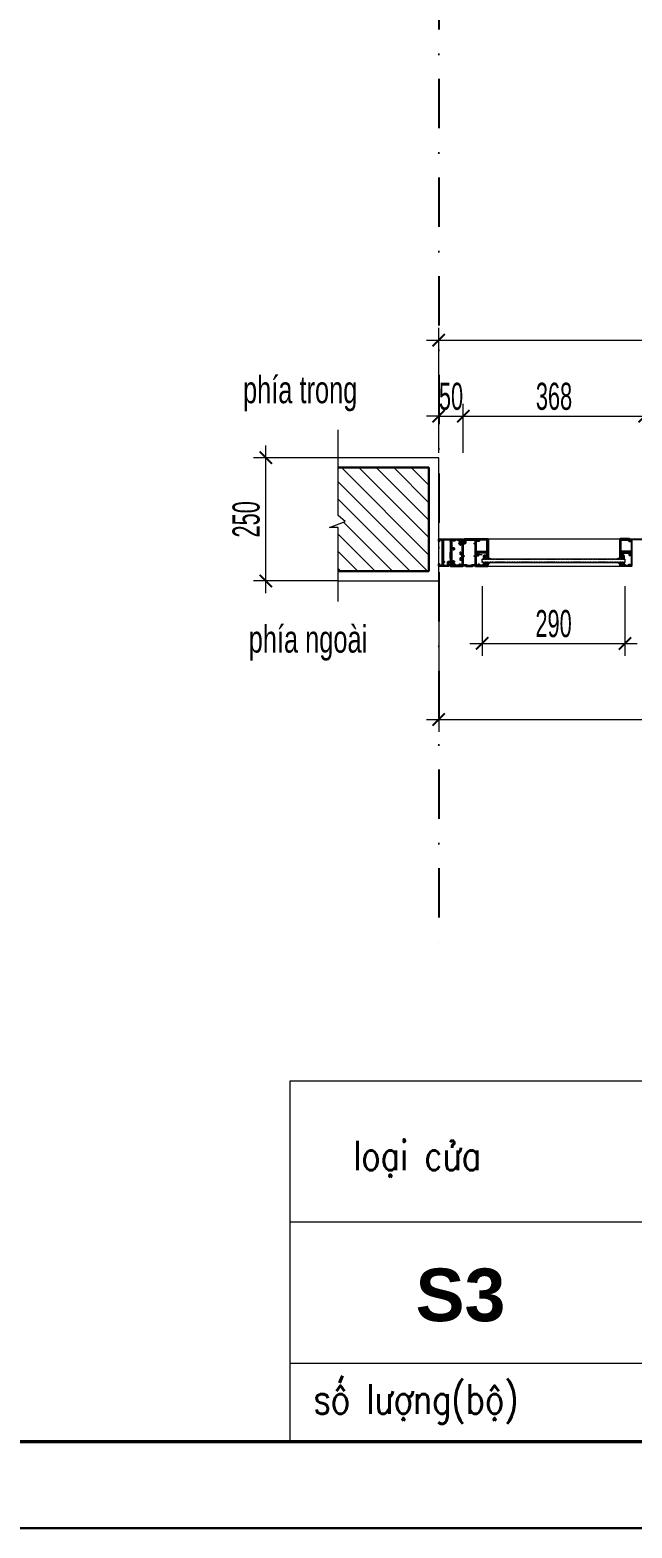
# Model space of a CAD drawing. Header units: millimetres. Extents: x 1336014 to 2939047, y -333549 to -60566.
# Drawn here: x 1461215 to 1462436, y -219540 to -216502 of the extents above; entities that cross this region are included whole.
import ezdxf

# ---------------------------------------------------------------- set-up
doc = ezdxf.new("R2010")
doc.units = ezdxf.units.MM
doc.header["$MEASUREMENT"] = 0
doc.linetypes.add('DASHDOT', pattern=[1, 0.5, -0.25, 0, -0.25])
doc.linetypes.add('HIDDEN', pattern=[0.375, 0.25, -0.125])
for name, color, linetype, lineweight in [('01.Cut', 255, 'Continuous', 35), ('05.Text', 253, 'Continuous', 18), ('08.Dim', 156, 'Continuous', 15), ('09.Hatch', 250, 'Continuous', 5), ('11.Khung bo', 32, 'Continuous', 50), ('12.Khung', 36, 'Continuous', 25), ('KT KHUNG BAO', 96, 'Continuous', 9), ('kính', 54, 'Continuous', 9), ('nep', 9, 'Continuous', 15), ('Ron', 15, 'Continuous', 9), ('silicon', 211, 'Continuous', 9), ('Thay', 253, 'Continuous', 9), ('wall', 4, 'Continuous', 9), ('Đường gióng', 251, 'Continuous', 9)]:
    doc.layers.add(name, color=color, linetype=linetype, lineweight=lineweight)
for name, color, linetype in [('1', 4, 'Continuous'), ('KT', 1, 'Continuous'), ('TRUC', 250, 'DASHDOT'), ('VNCC-Ar-Text', 6, 'Continuous')]:
    doc.layers.add(name, color=color, linetype=linetype)
doc.layers.add('Tpl_Bound', color=1, linetype='Continuous', plot=False)
doc.styles.add('Noidung', font='', dxfattribs={"height": 500})
doc.styles.add('TT5_Text Dim', font='hoatbif.shx', dxfattribs={"width": 0.6})
doc.styles.add('VNSIMLI', font='VNSIMLI.shx', dxfattribs={"width": 0.6})
doc.styles.get('Noidung').set_extended_font_data('.VnHelvetInsH', bold=True)
doc.dimstyles.new('TT5_Dim 1-25', dxfattribs={"dimscale": 25, "dimtxt": 2.2, "dimasz": 1, "dimexe": 1, "dimexo": 0, "dimgap": 0.5, "dimtad": 1, "dimdec": 0, "dimzin": 0, "dimdsep": 46, "dimtxsty": 'TT5_Text Dim', "dimblk": 'ARCHTICK', "dimcen": 0, "dimdle": 1, "dimclrd": 256, "dimclre": 256, "dimclrt": 1, "dimadec": 0, "dimazin": 0, "dimtfac": 0.015, "dimtdec": 0, "dimtix": 1, "dimtmove": 2, "dimatfit": 3, "dimldrblk": 'DOT', "dimfxl": 1, "dimtolj": 1, "dimtzin": 0, "dimlwd": -1, "dimlwe": -1, "dimarcsym": 1})

# ---------------------------------------------------------------- blocks, each defined once
blk = doc.blocks.new('100')
at = {"layer": '11.Khung bo', "const_width": 26.7}
blk.add_lwpolyline([(1860913, -945240), (1860913, -916940), (1896063, -916940), (1896063, -945240)], close=True, dxfattribs=at)
blk.add_lwpolyline([(1860913, -945240), (1860913, -916940), (1896063, -916940), (1896063, -945240)], close=True, dxfattribs=at)
blk.add_lwpolyline([(1860913, -945240), (1860913, -916940), (1896063, -916940), (1896063, -945240)], close=True, dxfattribs=at)
at = {"layer": '12.Khung'}
blk.add_lwpolyline([(1901579, -945940), (1901579, -916240), (1859580, -916240), (1859580, -945940)], close=True, dxfattribs=at)
blk.add_lwpolyline([(1901579, -945940), (1901579, -916240), (1859580, -916240), (1859580, -945940)], close=True, dxfattribs=at)
blk.add_lwpolyline([(1901579, -945940), (1901579, -916240), (1859580, -916240), (1859580, -945940)], close=True, dxfattribs=at)
blk = doc.blocks.new('gioang')
at = {"layer": 'Ron'}
for p, q in [((-0.9, 3.3), (-0.9, 3.6)), ((0.8, 3.8), (-0.7, 3.8)), ((4.1, 2.8), (-0.4, 2.8)), ((0, 0), (4.2, 0.1)), ((0.6, 5.3), (1, 5.9)), ((0.8, 5), (0.7, 5)), ((1, 4), (1, 4.8)), ((1.6, 4.1), (1.6, 5)), ((3.2, 5.2), (1.8, 5.2)), ((3.4, 4.1), (3.4, 5)), ((4.5, 5.3), (4.1, 5.9)), ((4.4, 1.6), (4.6, 2.2)), ((5.5, 1.1), (6.1, 3.5))]:
    blk.add_line(p, q, dxfattribs=at)
for points in [[(-0.1, 1), (4, 1.2)], [(1.8, 3.9), (3.2, 3.9)]]:
    blk.add_lwpolyline(points, dxfattribs=at)
for points in [[(4.1, 5.9, 0.248897), (3.9, 6), (1.1, 6, 0.248897), (1, 5.9)], [(6.1, 3.5, 0.527023), (5.9, 3.8), (4.2, 3.8, -0.414214), (4, 4), (4, 4.8, -0.414214), (4.2, 5), (4.3, 5, 0.601413), (4.5, 5.3)]]:
    blk.add_lwpolyline(points, format="xyb", dxfattribs=at)
for centre, radius, start, end in [((-0.7, 3.6), 0.2, 90, 180), ((-0.4, 3.3), 0.5, 180, 270), ((0, 0.5), 0.5, 96.819, 274.7291), ((0.7, 5.2), 0.2, 145.907, 270), ((0.8, 4.8), 0.2, 0, 90), ((0.8, 4), 0.2, 270, 0), ((1.8, 5), 0.2, 90, 180), ((1.8, 4.1), 0.2, 180, 269.9998), ((3.2, 5), 0.2, 0, 90), ((3.2, 4.1), 0.2, 269.9998, 0), ((4, 1.7), 0.5, 272.9056, 347.163), ((4.1, 2.3), 0.5, 347.163, 90), ((4.1, 1.6), 1.5, 271.4321, 340.571)]:
    blk.add_arc(centre, radius, start, end, dxfattribs=at)
blk = doc.blocks.new('_ARCHTICK')
at = {"const_width": 0.15}
blk.add_lwpolyline([(-0.5, -0.5), (0.5, 0.5)], dxfattribs=at)
blk = doc.blocks.new('*D2122')
at = {"layer": '08.Dim', "ltscale": 200, "transparency": 16777216}
for p, q in [((1462131.6, -217630.2), (1462131.6, -217771.6)), ((1462421.2, -217630.2), (1462421.2, -217771.6)), ((1462106.6, -217746.6), (1462446.2, -217746.6))]:
    blk.add_line(p, q, dxfattribs=at)
at = {"layer": 'Defpoints', "color": 0, "ltscale": 200, "transparency": 16777216}
for p in [(1462131.6, -217630.2), (1462421.2, -217630.2), (1462421.2, -217746.6)]:
    blk.add_point(p, dxfattribs=at)
at = {"layer": '08.Dim', "ltscale": 200, "transparency": 16777216, "xscale": 25, "yscale": 25, "zscale": 25, "rotation": 180}
blk.add_blockref('_ARCHTICK', (1462131.6, -217746.6), dxfattribs=at)
at = {"layer": '08.Dim', "ltscale": 200, "transparency": 16777216, "xscale": 25, "yscale": 25, "zscale": 25}
blk.add_blockref('_ARCHTICK', (1462421.2, -217746.6), dxfattribs=at)
at = {"layer": '08.Dim', "color": 1, "ltscale": 200, "transparency": 16777216, "insert": (1462276.4, -217706.6), "char_height": 55, "attachment_point": 5, "style": 'TT5_Text Dim'}
blk.add_mtext('\\A1;290', dxfattribs=at)
blk = doc.blocks.new('_DOT')
blk.add_line((-0.5, 0), (-1, 0))
at = {"const_width": 0.5}
blk.add_lwpolyline([(-0.25, 0, 1), (0.25, 0, 1)], format="xyb", close=True, dxfattribs=at)
blk = doc.blocks.new('*D2126')
at = {"layer": '08.Dim', "ltscale": 200, "transparency": 16777216}
for p, q in [((1462043.4, -217359.9), (1462043.4, -217260.7)), ((1462093.4, -217359.9), (1462093.4, -217260.7)), ((1462043.4, -217285.7), (1462018.4, -217285.7)), ((1462043.4, -217285.7), (1462093.4, -217285.7)), ((1462093.4, -217285.7), (1462118.4, -217285.7))]:
    blk.add_line(p, q, dxfattribs=at)
at = {"layer": 'Defpoints', "color": 0, "ltscale": 200, "transparency": 16777216}
for p in [(1462093.4, -217285.7), (1462043.4, -217359.9), (1462093.4, -217359.9)]:
    blk.add_point(p, dxfattribs=at)
at = {"layer": '08.Dim', "ltscale": 200, "transparency": 16777216, "xscale": 25, "yscale": 25, "zscale": 25}
blk.add_blockref('_ARCHTICK', (1462043.4, -217285.7), dxfattribs=at)
at = {"layer": '08.Dim', "ltscale": 200, "transparency": 16777216, "xscale": 25, "yscale": 25, "zscale": 25, "rotation": 180}
blk.add_blockref('_ARCHTICK', (1462093.4, -217285.7), dxfattribs=at)
at = {"layer": '08.Dim', "color": 1, "ltscale": 200, "transparency": 16777216, "insert": (1462068.4, -217245.7), "char_height": 55, "attachment_point": 5, "style": 'TT5_Text Dim'}
blk.add_mtext('\\A1;50', dxfattribs=at)
blk = doc.blocks.new('*D2127')
at = {"layer": '08.Dim', "ltscale": 200, "transparency": 16777216}
for p, q in [((1462093.4, -217359.9), (1462093.4, -217260.7)), ((1462461.3, -217359.9), (1462461.3, -217260.7)), ((1462068.4, -217285.7), (1462486.3, -217285.7))]:
    blk.add_line(p, q, dxfattribs=at)
at = {"layer": 'Defpoints', "color": 0, "ltscale": 200, "transparency": 16777216}
for p in [(1462461.3, -217285.7), (1462093.4, -217359.9), (1462461.3, -217359.9)]:
    blk.add_point(p, dxfattribs=at)
at = {"layer": '08.Dim', "ltscale": 200, "transparency": 16777216, "xscale": 25, "yscale": 25, "zscale": 25, "rotation": 180}
blk.add_blockref('_ARCHTICK', (1462093.4, -217285.7), dxfattribs=at)
at = {"layer": '08.Dim', "ltscale": 200, "transparency": 16777216, "xscale": 25, "yscale": 25, "zscale": 25}
blk.add_blockref('_ARCHTICK', (1462461.3, -217285.7), dxfattribs=at)
at = {"layer": '08.Dim', "color": 1, "ltscale": 200, "transparency": 16777216, "insert": (1462277.3, -217245.7), "char_height": 55, "attachment_point": 5, "style": 'TT5_Text Dim'}
blk.add_mtext('\\A1;368', dxfattribs=at)
blk = doc.blocks.new('*D2135')
at = {"layer": '08.Dim', "ltscale": 200, "transparency": 16777216}
for p, q in [((1462043.4, -217630.2), (1462043.4, -217925.6)), ((1463843.4, -217630.2), (1463843.4, -217925.6)), ((1462018.4, -217900.6), (1463868.4, -217900.6))]:
    blk.add_line(p, q, dxfattribs=at)
at = {"layer": 'Defpoints', "color": 0, "ltscale": 200, "transparency": 16777216}
for p in [(1462043.4, -217630.2), (1463843.4, -217630.2), (1463843.4, -217900.6)]:
    blk.add_point(p, dxfattribs=at)
at = {"layer": '08.Dim', "ltscale": 200, "transparency": 16777216, "xscale": 25, "yscale": 25, "zscale": 25, "rotation": 180}
blk.add_blockref('_ARCHTICK', (1462043.4, -217900.6), dxfattribs=at)
at = {"layer": '08.Dim', "ltscale": 200, "transparency": 16777216, "xscale": 25, "yscale": 25, "zscale": 25}
blk.add_blockref('_ARCHTICK', (1463843.4, -217900.6), dxfattribs=at)
at = {"layer": '08.Dim', "color": 1, "ltscale": 200, "transparency": 16777216, "insert": (1462943.4, -217860.6), "char_height": 55, "attachment_point": 5, "style": 'TT5_Text Dim'}
blk.add_mtext('\\A1;1800', dxfattribs=at)
blk = doc.blocks.new('*D2142')
at = {"layer": '08.Dim', "ltscale": 200, "transparency": 16777216}
for p, q in [((1461693.1, -217644.9), (1461693.1, -217344.9)), ((1461839.6, -217369.9), (1461668.1, -217369.9)), ((1461839.6, -217619.9), (1461668.1, -217619.9))]:
    blk.add_line(p, q, dxfattribs=at)
at = {"layer": 'Defpoints', "color": 0, "ltscale": 200, "transparency": 16777216}
for p in [(1461693.1, -217369.9), (1461839.6, -217369.9), (1461839.6, -217619.9)]:
    blk.add_point(p, dxfattribs=at)
at = {"layer": '08.Dim', "ltscale": 200, "transparency": 16777216, "xscale": 25, "yscale": 25, "zscale": 25}
for p, rotation in [((1461693.1, -217369.9), 90), ((1461693.1, -217619.9), 270)]:
    blk.add_blockref('_ARCHTICK', p, dxfattribs=dict(at, rotation=rotation))
at = {"layer": '08.Dim', "color": 1, "ltscale": 200, "transparency": 16777216, "insert": (1461653.1, -217494.9), "char_height": 55, "attachment_point": 5, "rotation": 90, "style": 'TT5_Text Dim'}
blk.add_mtext('\\A1;250', dxfattribs=at)
blk = doc.blocks.new('*D2153')
at = {"layer": '08.Dim', "ltscale": 200, "transparency": 16777216}
for p, q in [((1462043.4, -217359.9), (1462043.4, -217106.7)), ((1463843.4, -217359.9), (1463843.4, -217106.7)), ((1462018.4, -217131.7), (1463868.4, -217131.7))]:
    blk.add_line(p, q, dxfattribs=at)
at = {"layer": 'Defpoints', "color": 0, "ltscale": 200, "transparency": 16777216}
for p in [(1463843.4, -217131.7), (1462043.4, -217359.9), (1463843.4, -217359.9)]:
    blk.add_point(p, dxfattribs=at)
at = {"layer": '08.Dim', "ltscale": 200, "transparency": 16777216, "xscale": 25, "yscale": 25, "zscale": 25, "rotation": 180}
blk.add_blockref('_ARCHTICK', (1462043.4, -217131.7), dxfattribs=at)
at = {"layer": '08.Dim', "ltscale": 200, "transparency": 16777216, "xscale": 25, "yscale": 25, "zscale": 25}
blk.add_blockref('_ARCHTICK', (1463843.4, -217131.7), dxfattribs=at)
at = {"layer": '08.Dim', "color": 1, "ltscale": 200, "transparency": 16777216, "insert": (1462943.4, -217091.7), "char_height": 55, "attachment_point": 5, "style": 'TT5_Text Dim'}
blk.add_mtext('\\A1;1800', dxfattribs=at)

msp = doc.modelspace()

# ---------------------------------------------------------------- hatches: boundary and pattern name
at = {"layer": '09.Hatch', "ltscale": 0.5}
h = msp.add_hatch(dxfattribs=at)
h.set_pattern_fill('ANSI31', color=256, scale=200, angle=180, style=0)
h.set_pattern_definition([(315, (1456276.283, -216805.24), (-17.67767, -17.67767), [])])
h.paths.add_polyline_path([(1462023.4, -217599.9), (1461839.6, -217599.9), (1461839.6, -217511.4), (1461821.7, -217511.4), (1461854, -217499.1), (1461839.6, -217487.2), (1461839.6, -217389.9), (1462023.4, -217389.9)])
at = {"layer": 'Đường gióng'}
for points in [[(1462146.4, -217573.6, 0.10198), (1462149.8, -217574.8), (1462134.8, -217574.8, -0.235459), (1462134.5, -217573.1, -0.252466), (1462135.8, -217571.6), (1462135.8, -217571.8, 0.414214), (1462136.3, -217572.3), (1462137.5, -217572.3, 0.339454), (1462138, -217571.9), (1462138.1, -217571.5, 0.493145), (1462137.9, -217571.3), (1462137.3, -217571.3, -0.414214), (1462136.8, -217570.8), (1462136.8, -217569.5, -0.414214), (1462137.3, -217569), (1462141.9, -217569, -0.414214), (1462142.4, -217569.5), (1462142.4, -217570.8, -0.414214), (1462141.9, -217571.3), (1462141.3, -217571.3, 0.493145), (1462141.1, -217571.5), (1462141.2, -217571.9, 0.339454), (1462141.7, -217572.3), (1462142.9, -217572.3, 0.414214), (1462143.4, -217571.8), (1462143.4, -217570.6, 0.124876)], [(1462408.2, -217573.6, -0.10198), (1462404.8, -217574.8), (1462419.7, -217574.8, 0.235459), (1462420.1, -217573.1, 0.252466), (1462418.8, -217571.6), (1462418.8, -217571.8, -0.414214), (1462418.3, -217572.3), (1462417.1, -217572.3, -0.339454), (1462416.6, -217571.9), (1462416.5, -217571.5, -0.493145), (1462416.7, -217571.3), (1462417.3, -217571.3, 0.414214), (1462417.8, -217570.8), (1462417.8, -217569.5, 0.414214), (1462417.3, -217569), (1462412.7, -217569, 0.414214), (1462412.2, -217569.5), (1462412.2, -217570.8, 0.414214), (1462412.7, -217571.3), (1462413.3, -217571.3, -0.493145), (1462413.5, -217571.5), (1462413.4, -217571.9, -0.339454), (1462412.9, -217572.3), (1462411.7, -217572.3, -0.414214), (1462411.2, -217571.8), (1462411.2, -217570.6, -0.124876)], [(1462140.8, -217586.4), (1462141.7, -217586.4, -0.414214), (1462142.2, -217586.9), (1462142.2, -217588.2, -0.414214), (1462141.7, -217588.7), (1462137.1, -217588.7, -0.414214), (1462136.6, -217588.2), (1462136.6, -217586.9, -0.414214), (1462137.1, -217586.4), (1462137.9, -217586.4), (1462137.7, -217585.4), (1462134.8, -217585.4, -0.347773), (1462134.8, -217582.8), (1462150.5, -217582.8, 0.252972), (1462143.4, -217587), (1462143.4, -217585.4), (1462141.1, -217585.4)], [(1462411.2, -217587), (1462411.2, -217585.9, -0.414214), (1462411.7, -217585.4), (1462413.1, -217585.4, -0.339454), (1462413.6, -217585.7), (1462413.7, -217586.1, -0.493145), (1462413.5, -217586.4), (1462412.9, -217586.4, 0.414214), (1462412.4, -217586.9), (1462412.4, -217588.2, 0.414214), (1462412.9, -217588.7), (1462417.5, -217588.7, 0.414214), (1462418, -217588.2), (1462418, -217586.9, 0.414214), (1462417.5, -217586.4), (1462416.9, -217586.4, -0.493145), (1462416.7, -217586.1), (1462416.8, -217585.7, -0.339454), (1462417.3, -217585.4), (1462418.7, -217585.4, -0.406996), (1462419.2, -217585.9, 0.452226), (1462419.7, -217582.8), (1462404.1, -217582.8, -0.253001)]]:
    msp.add_hatch(color=256, dxfattribs=at).paths.add_polyline_path(points)

# ---------------------------------------------------------------- linework, layer by layer
at = {"layer": '01.Cut'}
for points in [[(1462126.1, -217536, 0.414214), (1462125.6, -217536.5), (1462125.6, -217537.2, -0.414214), (1462124.1, -217538.7), (1462121.7, -217538.7, -0.668179), (1462121.5, -217538.2), (1462122.2, -217537.5, -0.339454), (1462122.8, -217537.4), (1462123.3, -217537.7, 0.131652), (1462123.5, -217537.7), (1462124.1, -217537.7, 0.414214), (1462124.6, -217537.2), (1462124.6, -217535.5, -0.414214), (1462125.1, -217535), (1462143.1, -217535, -0.414214), (1462143.4, -217535.3), (1462143.4, -217571.8, -0.414214), (1462142.9, -217572.3), (1462141.7, -217572.3, -0.339454), (1462141.2, -217572), (1462141.1, -217571.6, -0.493145), (1462141.3, -217571.3), (1462141.9, -217571.3, 0.414214), (1462142.4, -217570.8), (1462142.4, -217569.5, 0.414214), (1462141.9, -217569), (1462137.3, -217569, 0.414214), (1462136.8, -217569.5), (1462136.8, -217570.8, 0.414214), (1462137.3, -217571.3), (1462137.9, -217571.3, -0.493145), (1462138.1, -217571.6), (1462138, -217572, -0.339454), (1462137.5, -217572.3), (1462136.3, -217572.3, -0.414214), (1462135.8, -217571.8), (1462135.8, -217569, -0.414214), (1462136.8, -217568), (1462141.9, -217568, 0.414214), (1462142.4, -217567.5), (1462142.4, -217562.5, 0.414214), (1462141.9, -217562), (1462121.9, -217562, 0.57735), (1462121, -217563.5), (1462121.8, -217564.9, 0.213422), (1462122.2, -217565.1, -0.40704), (1462122.7, -217566, -0.697588), (1462121.4, -217566.2), (1462120.1, -217564, -0.57735), (1462121.9, -217561), (1462141.9, -217561, 0.414214), (1462142.4, -217560.5), (1462142.4, -217536.5, 0.414214), (1462141.9, -217536)], [(1462428.6, -217536, -0.414214), (1462429.1, -217536.5), (1462429.1, -217537.2, 0.414214), (1462430.6, -217538.7), (1462433, -217538.7, 0.668179), (1462433.2, -217538.1), (1462432.4, -217537.4, 0.339454), (1462431.8, -217537.3), (1462431.3, -217537.6, -0.131652), (1462431.2, -217537.7), (1462430.6, -217537.7, -0.414214), (1462430.1, -217537.2), (1462430.1, -217535.5, 0.414214), (1462429.6, -217535), (1462411.6, -217535, 0.414214), (1462411.3, -217535.3), (1462411.3, -217571.8, 0.414214), (1462411.8, -217572.3), (1462413, -217572.3, 0.339454), (1462413.5, -217571.9), (1462413.6, -217571.5, 0.493145), (1462413.4, -217571.3), (1462412.8, -217571.3, -0.414214), (1462412.3, -217570.8), (1462412.3, -217569.5, -0.414214), (1462412.8, -217569), (1462417.4, -217569, -0.414214), (1462417.9, -217569.5), (1462417.9, -217570.8, -0.414214), (1462417.4, -217571.3), (1462416.8, -217571.3, 0.493145), (1462416.6, -217571.5), (1462416.7, -217571.9, 0.339454), (1462417.2, -217572.3), (1462418.4, -217572.3, 0.414214), (1462418.9, -217571.8), (1462418.9, -217569, 0.414214), (1462417.9, -217568), (1462412.8, -217568, -0.414214), (1462412.3, -217567.5), (1462412.3, -217562.4, -0.414214), (1462412.8, -217561.9), (1462432.8, -217561.9, -0.57735), (1462433.6, -217563.4), (1462432.8, -217564.8, -0.213422), (1462432.5, -217565.1, 0.40704), (1462431.9, -217565.9, 0.697588), (1462433.2, -217566.1), (1462434.5, -217563.9, 0.57735), (1462432.8, -217560.9), (1462412.8, -217560.9, -0.414214), (1462412.3, -217560.4), (1462412.3, -217536.5, -0.414214), (1462412.8, -217536)]]:
    msp.add_lwpolyline(points, format="xyb", close=True, dxfattribs=at)
at = {"layer": '1'}
for points in [[(1462043.4, -217589.3), (1462043.4, -217585.3, -0.57735), (1462044.1, -217584.9), (1462044.5, -217585.1, -0.267949), (1462044.8, -217585.6), (1462044.8, -217587.9, 0.414214), (1462045.3, -217588.4), (1462050.7, -217588.4, 0.414214), (1462051.2, -217587.9), (1462051.2, -217536.9, 0.414214), (1462050.7, -217536.4), (1462045.3, -217536.4, 0.414214), (1462044.8, -217536.9), (1462044.8, -217539.3, -0.267949), (1462044.5, -217539.7), (1462044.1, -217540, -0.57735), (1462043.4, -217539.5), (1462043.4, -217535.5, -0.414214), (1462043.9, -217535), (1462092.9, -217535, -0.414214), (1462093.4, -217535.5), (1462093.4, -217539, -0.414214), (1462092.9, -217539.5), (1462091.5, -217539.5, -0.339454), (1462091, -217539.2), (1462090.9, -217538.8, -0.493145), (1462091.1, -217538.5), (1462091.7, -217538.5, 0.414214), (1462092.2, -217538), (1462092.2, -217536.7, 0.414214), (1462091.7, -217536.2), (1462087.1, -217536.2, 0.414214), (1462086.6, -217536.7), (1462086.6, -217538, 0.414214), (1462087.1, -217538.5), (1462087.7, -217538.5, -0.493145), (1462087.9, -217538.8), (1462087.8, -217539.2, -0.339454), (1462087.3, -217539.5), (1462085.9, -217539.5, -0.414214), (1462085.4, -217539), (1462085.4, -217538.9, 0.414214), (1462085.1, -217538.6), (1462084.4, -217538.6, -0.414214), (1462083.9, -217538.1), (1462083.9, -217538.1, -0.414214), (1462084.4, -217537.6), (1462084.9, -217537.6, 0.414214), (1462085.4, -217537.1), (1462085.4, -217536.9, 0.414214), (1462084.9, -217536.4), (1462074.9, -217536.4, 0.414214), (1462074.4, -217536.9), (1462074.4, -217537.1, 0.414214), (1462074.9, -217537.6), (1462075.4, -217537.6, -0.414214), (1462075.9, -217538.1), (1462075.9, -217538.1, -0.414214), (1462075.4, -217538.6), (1462073.7, -217538.6, -0.414214), (1462073.2, -217538.1), (1462073.2, -217536.9, 0.414214), (1462072.7, -217536.4), (1462070.1, -217536.4, 0.414214), (1462069.6, -217536.9), (1462069.6, -217552.3, 0.414214), (1462070.1, -217552.8), (1462074.1, -217552.8, -0.414214), (1462074.6, -217553.3), (1462074.6, -217556.1, -0.339454), (1462074.2, -217556.5), (1462073.6, -217556.7, -0.493145), (1462072.9, -217556.2), (1462072.9, -217554.7, 0.414214), (1462072.4, -217554.2), (1462070.1, -217554.2, 0.414214), (1462069.6, -217554.7), (1462069.6, -217579.9, 0.414214), (1462070.1, -217580.4), (1462072.7, -217580.4, 0.414214), (1462073.2, -217579.9), (1462073.2, -217579.5, -0.493145), (1462073.6, -217579.2), (1462074.2, -217579.4, -0.339454), (1462074.6, -217579.9), (1462074.6, -217581.3, -0.414214), (1462074.1, -217581.8), (1462063.9, -217581.8, 0.414214), (1462063.4, -217582.3), (1462063.4, -217589.3, -0.414214), (1462062.9, -217589.8), (1462043.9, -217589.8, -0.414214)], [(1462043.4, -217589.3), (1462043.4, -217585.3, -0.57735), (1462044.1, -217584.9), (1462044.5, -217585.1, -0.267949), (1462044.8, -217585.6), (1462044.8, -217587.9, 0.414214), (1462045.3, -217588.4), (1462050.7, -217588.4, 0.414214), (1462051.2, -217587.9), (1462051.2, -217536.9, 0.414214), (1462050.7, -217536.4), (1462045.3, -217536.4, 0.414214), (1462044.8, -217536.9), (1462044.8, -217539.3, -0.267949), (1462044.5, -217539.7), (1462044.1, -217540, -0.57735), (1462043.4, -217539.5), (1462043.4, -217535.5, -0.414214), (1462043.9, -217535), (1462092.9, -217535, -0.414214), (1462093.4, -217535.5), (1462093.4, -217539, -0.414214), (1462092.9, -217539.5), (1462091.5, -217539.5, -0.339454), (1462091, -217539.2), (1462090.9, -217538.8, -0.493145), (1462091.1, -217538.5), (1462091.7, -217538.5, 0.414214), (1462092.2, -217538), (1462092.2, -217536.7, 0.414214), (1462091.7, -217536.2), (1462087.1, -217536.2, 0.414214), (1462086.6, -217536.7), (1462086.6, -217538, 0.414214), (1462087.1, -217538.5), (1462087.7, -217538.5, -0.493145), (1462087.9, -217538.8), (1462087.8, -217539.2, -0.339454), (1462087.3, -217539.5), (1462085.9, -217539.5, -0.414214), (1462085.4, -217539), (1462085.4, -217538.9, 0.414214), (1462085.1, -217538.6), (1462084.4, -217538.6, -0.414214), (1462083.9, -217538.1), (1462083.9, -217538.1, -0.414214), (1462084.4, -217537.6), (1462084.9, -217537.6, 0.414214), (1462085.4, -217537.1), (1462085.4, -217536.9, 0.414214), (1462084.9, -217536.4), (1462074.9, -217536.4, 0.414214), (1462074.4, -217536.9), (1462074.4, -217537.1, 0.414214), (1462074.9, -217537.6), (1462075.4, -217537.6, -0.414214), (1462075.9, -217538.1), (1462075.9, -217538.1, -0.414214), (1462075.4, -217538.6), (1462073.7, -217538.6, -0.414214), (1462073.2, -217538.1), (1462073.2, -217536.9, 0.414214), (1462072.7, -217536.4), (1462070.1, -217536.4, 0.414214), (1462069.6, -217536.9), (1462069.6, -217552.3, 0.414214), (1462070.1, -217552.8), (1462074.1, -217552.8, -0.414214), (1462074.6, -217553.3), (1462074.6, -217556.1, -0.339454), (1462074.2, -217556.5), (1462073.6, -217556.7, -0.493145), (1462072.9, -217556.2), (1462072.9, -217554.7, 0.414214), (1462072.4, -217554.2), (1462070.1, -217554.2, 0.414214), (1462069.6, -217554.7), (1462069.6, -217579.9, 0.414214), (1462070.1, -217580.4), (1462072.7, -217580.4, 0.414214), (1462073.2, -217579.9), (1462073.2, -217579.5, -0.493145), (1462073.6, -217579.2), (1462074.2, -217579.4, -0.339454), (1462074.6, -217579.9), (1462074.6, -217581.3, -0.414214), (1462074.1, -217581.8), (1462063.9, -217581.8, 0.414214), (1462063.4, -217582.3), (1462063.4, -217589.3, -0.414214), (1462062.9, -217589.8), (1462043.9, -217589.8, -0.414214)], [(1462068.2, -217536.9, 0.414214), (1462067.7, -217536.4), (1462053.1, -217536.4, 0.414214), (1462052.6, -217536.9), (1462052.6, -217579.9, 0.414214), (1462053.1, -217580.4), (1462054.1, -217580.4, -0.414214), (1462054.6, -217580.9), (1462054.6, -217581.3, -0.414214), (1462054.1, -217581.8), (1462053.1, -217581.8, 0.414214), (1462052.6, -217582.3), (1462052.6, -217587.9, 0.414214), (1462053.1, -217588.4), (1462061.5, -217588.4, 0.414214), (1462062, -217587.9), (1462062, -217581.9, -0.414214), (1462063.5, -217580.4), (1462067.7, -217580.4, 0.414214), (1462068.2, -217579.9), (1462068.2, -217574.9), (1462067.2, -217573.9), (1462067.2, -217561.9), (1462068.2, -217560.9), (1462068.2, -217540.3, 0.414214), (1462067.7, -217539.8), (1462067.7, -217539.8, -0.414214), (1462067.2, -217539.3), (1462067.2, -217538.9, -0.414214), (1462067.7, -217538.4), (1462067.7, -217538.4, 0.414214), (1462068.2, -217537.9)], [(1462068.2, -217536.9, 0.414214), (1462067.7, -217536.4), (1462053.1, -217536.4, 0.414214), (1462052.6, -217536.9), (1462052.6, -217579.9, 0.414214), (1462053.1, -217580.4), (1462054.1, -217580.4, -0.414214), (1462054.6, -217580.9), (1462054.6, -217581.3, -0.414214), (1462054.1, -217581.8), (1462053.1, -217581.8, 0.414214), (1462052.6, -217582.3), (1462052.6, -217587.9, 0.414214), (1462053.1, -217588.4), (1462061.5, -217588.4, 0.414214), (1462062, -217587.9), (1462062, -217581.9, -0.414214), (1462063.5, -217580.4), (1462067.7, -217580.4, 0.414214), (1462068.2, -217579.9), (1462068.2, -217574.9), (1462067.2, -217573.9), (1462067.2, -217561.9), (1462068.2, -217560.9), (1462068.2, -217540.3, 0.414214), (1462067.7, -217539.8), (1462067.7, -217539.8, -0.414214), (1462067.2, -217539.3), (1462067.2, -217538.9, -0.414214), (1462067.7, -217538.4), (1462067.7, -217538.4, 0.414214), (1462068.2, -217537.9)], [(1462075.4, -217587.9), (1462075.4, -217587.7, -0.414214), (1462075.9, -217587.2), (1462076.4, -217587.2, 0.414214), (1462076.9, -217586.7), (1462076.9, -217586.7, 0.414214), (1462076.4, -217586.2), (1462075.7, -217586.2, -0.414214), (1462075.4, -217585.9), (1462075.4, -217585.8, 0.414214), (1462074.9, -217585.3), (1462073.5, -217585.3, 0.339454), (1462073, -217585.7), (1462072.9, -217586.1, 0.493145), (1462073.1, -217586.3), (1462073.7, -217586.3, -0.414214), (1462074.2, -217586.8), (1462074.2, -217588.1, -0.414214), (1462073.7, -217588.6), (1462069.1, -217588.6, -0.414214), (1462068.6, -217588.1), (1462068.6, -217586.8, -0.414214), (1462069.1, -217586.3), (1462069.7, -217586.3, 0.493145), (1462069.9, -217586.1), (1462069.8, -217585.7, 0.339454), (1462069.3, -217585.3), (1462067.9, -217585.3, 0.414214), (1462067.4, -217585.8), (1462067.4, -217589.3, 0.414214), (1462067.9, -217589.8), (1462092.1, -217589.8, 0.414214), (1462092.6, -217589.3), (1462092.6, -217588.8, -0.414214), (1462093.1, -217588.3), (1462098.1, -217588.3, -0.414214), (1462098.6, -217588.8), (1462098.6, -217589.3, 0.414214), (1462099.1, -217589.8), (1462111.7, -217589.8, 0.414214), (1462112.2, -217589.3), (1462112.2, -217588.8, -0.414214), (1462112.7, -217588.3), (1462117.7, -217588.3, -0.414214), (1462118.2, -217588.8), (1462118.2, -217589.3, 0.414214), (1462118.7, -217589.8), (1462142.9, -217589.8, 0.414214), (1462143.4, -217589.3), (1462143.4, -217585.8, 0.414214), (1462142.9, -217585.3), (1462141.5, -217585.3, 0.339454), (1462141, -217585.7), (1462140.9, -217586.1, 0.493145), (1462141.1, -217586.3), (1462141.7, -217586.3, -0.414214), (1462142.2, -217586.8), (1462142.2, -217588.1, -0.414214), (1462141.7, -217588.6), (1462137.1, -217588.6, -0.414214), (1462136.6, -217588.1), (1462136.6, -217586.8, -0.414214), (1462137.1, -217586.3), (1462137.7, -217586.3, 0.493145), (1462137.9, -217586.1), (1462137.8, -217585.7, 0.339454), (1462137.3, -217585.3), (1462135.9, -217585.3, 0.414214), (1462135.4, -217585.8), (1462135.4, -217585.9, -0.414214), (1462135.1, -217586.2), (1462134.4, -217586.2, 0.414214), (1462133.9, -217586.7), (1462133.9, -217586.7, 0.414214), (1462134.4, -217587.2), (1462134.9, -217587.2, -0.414214), (1462135.4, -217587.7), (1462135.4, -217587.9, -0.414214), (1462134.9, -217588.4), (1462124.9, -217588.4, -0.414214), (1462124.4, -217587.9), (1462124.4, -217587.7, -0.414214), (1462124.9, -217587.2), (1462125.4, -217587.2, 0.414214), (1462125.9, -217586.7), (1462125.9, -217586.7, 0.414214), (1462125.4, -217586.2), (1462123.7, -217586.2, 0.414214), (1462123.2, -217586.7), (1462123.2, -217587.9, -0.414214), (1462122.7, -217588.4), (1462120.1, -217588.4, -0.414214), (1462119.6, -217587.9), (1462119.6, -217568.4, -0.414214), (1462120.1, -217567.9), (1462124.1, -217567.9, 0.414214), (1462124.6, -217567.4), (1462124.6, -217564.6, 0.339454), (1462124.2, -217564.1), (1462123.6, -217564, 0.493145), (1462122.9, -217564.4), (1462122.9, -217566, -0.414214), (1462122.4, -217566.5), (1462120.1, -217566.5, -0.414214), (1462119.6, -217566), (1462119.6, -217536.9, -0.414214), (1462120.1, -217536.4), (1462123.1, -217536.4, -0.414214), (1462123.6, -217536.9), (1462123.6, -217537.3, 0.493145), (1462124, -217537.6), (1462124.2, -217537.6, 0.339454), (1462124.6, -217537.1), (1462124.6, -217535.5, 0.414214), (1462124.1, -217535), (1462096.1, -217535, 0.414214), (1462095.6, -217535.5, 0.414214), (1462096.1, -217536), (1462096.1, -217542.5, -0.414214), (1462095.6, -217543), (1462085.1, -217543, 0.414214), (1462084.6, -217543.5), (1462084.6, -217543.9, 0.414214), (1462085.1, -217544.4), (1462086.2, -217544.4, -0.414214), (1462086.7, -217544.9), (1462086.7, -217546.4, 0.414214), (1462087.2, -217546.9), (1462087.7, -217546.9, 0.414214), (1462088.2, -217546.4), (1462088.2, -217544.9, -0.414214), (1462088.7, -217544.4), (1462090.7, -217544.4, -0.414214), (1462091.2, -217544.9), (1462091.2, -217563.9, -0.414214), (1462090.7, -217564.4), (1462088.7, -217564.4, -0.414214), (1462088.2, -217563.9), (1462088.2, -217562.4, 0.414214), (1462087.7, -217561.9), (1462087.2, -217561.9, 0.414214), (1462086.7, -217562.4), (1462086.7, -217565.3, 0.414214), (1462087.2, -217565.8), (1462090.1, -217565.8, -0.414214), (1462090.6, -217566.3), (1462090.6, -217575.3, -0.414214), (1462090.1, -217575.8), (1462088.7, -217575.8, -0.414214), (1462088.2, -217575.3), (1462088.2, -217573.8, 0.414214), (1462087.7, -217573.3), (1462087.2, -217573.3, 0.414214), (1462086.7, -217573.8), (1462086.7, -217576.7, 0.414214), (1462087.2, -217577.2), (1462090.7, -217577.2, -0.414214), (1462091.2, -217577.7), (1462091.2, -217587.9, -0.414214), (1462090.7, -217588.4), (1462088.1, -217588.4, -0.414214), (1462087.6, -217587.9), (1462087.6, -217586.7, 0.414214), (1462087.1, -217586.2), (1462085.4, -217586.2, 0.414214), (1462084.9, -217586.7), (1462084.9, -217586.7, 0.414214), (1462085.4, -217587.2), (1462085.9, -217587.2, -0.414214), (1462086.4, -217587.7), (1462086.4, -217587.9, -0.414214), (1462085.9, -217588.4), (1462075.9, -217588.4, -0.414214)], [(1462116.2, -217569.4, -0.414214), (1462116.7, -217568.9), (1462117.7, -217568.9, 0.414214), (1462118.2, -217568.4), (1462118.2, -217544.9, 0.414214), (1462117.7, -217544.4), (1462116.7, -217544.4, -0.414214), (1462116.2, -217543.9), (1462116.2, -217543.7, -0.414214), (1462116.7, -217543.2), (1462117.7, -217543.2, 0.414214), (1462118.2, -217542.7), (1462118.2, -217537.5, 0.414214), (1462117.7, -217537), (1462098, -217537, 0.414214), (1462097.5, -217537.5), (1462097.5, -217542.9, -0.414214), (1462096, -217544.4), (1462093.1, -217544.4, 0.414214), (1462092.6, -217544.9), (1462092.6, -217568.4, 0.414214), (1462093.1, -217568.9), (1462094.1, -217568.9, -0.414214), (1462094.6, -217569.4), (1462094.6, -217569.6, -0.414214), (1462094.1, -217570.1), (1462093.1, -217570.1, 0.414214), (1462092.6, -217570.6), (1462092.6, -217586.4, 0.414214), (1462093.1, -217586.9), (1462099.5, -217586.9, -0.414214), (1462100, -217587.4), (1462100, -217587.9, 0.414214), (1462100.5, -217588.4), (1462110.3, -217588.4, 0.414214), (1462110.8, -217587.9), (1462110.8, -217587.4, -0.414214), (1462111.3, -217586.9), (1462117.7, -217586.9, 0.414214), (1462118.2, -217586.4), (1462118.2, -217570.6, 0.414214), (1462117.7, -217570.1), (1462116.7, -217570.1, -0.414214), (1462116.2, -217569.6)]]:
    msp.add_lwpolyline(points, format="xyb", close=True, dxfattribs=at)
msp.add_lwpolyline([(1462436, -217589.8), (1462411.8, -217589.8, -0.414214), (1462411.3, -217589.3), (1462411.3, -217585.8, -0.414214), (1462411.8, -217585.3), (1462413.2, -217585.3, -0.339454), (1462413.7, -217585.7), (1462413.8, -217586.1, -0.493145), (1462413.6, -217586.3), (1462413, -217586.3, 0.414214), (1462412.5, -217586.8), (1462412.5, -217588.1, 0.414214), (1462413, -217588.6), (1462417.6, -217588.6, 0.414214), (1462418.1, -217588.1), (1462418.1, -217586.8, 0.414214), (1462417.6, -217586.3), (1462417, -217586.3, -0.493145), (1462416.8, -217586.1), (1462416.9, -217585.7, -0.339454), (1462417.4, -217585.3), (1462418.8, -217585.3, -0.414214), (1462419.3, -217585.8), (1462419.3, -217585.9, 0.414214), (1462419.6, -217586.2), (1462420.3, -217586.2, -0.414214), (1462420.8, -217586.7), (1462420.8, -217586.7, -0.414214), (1462420.3, -217587.2), (1462419.8, -217587.2, 0.414214), (1462419.3, -217587.7), (1462419.3, -217587.9, 0.414214), (1462419.8, -217588.4), (1462429.8, -217588.4, 0.414214), (1462430.3, -217587.9), (1462430.3, -217587.7, 0.414214), (1462429.8, -217587.2), (1462429.3, -217587.2, -0.414214), (1462428.8, -217586.7), (1462428.8, -217586.7, -0.414214), (1462429.3, -217586.2), (1462431, -217586.2, -0.414214), (1462431.5, -217586.7), (1462431.5, -217587.9, 0.414214), (1462432, -217588.4), (1462434.6, -217588.4, 0.414214), (1462435.1, -217587.9), (1462435.1, -217568.4, 0.414214), (1462434.6, -217567.9), (1462430.6, -217567.9, -0.414214), (1462430.1, -217567.4), (1462430.1, -217564.6, -0.339454), (1462430.5, -217564.1), (1462431.1, -217564, -0.493145), (1462431.7, -217564.4), (1462431.7, -217566, 0.414214), (1462432.2, -217566.5), (1462434.6, -217566.5, 0.414214), (1462435.1, -217566), (1462435.1, -217536.9, 0.414214), (1462434.6, -217536.4), (1462431.6, -217536.4, 0.414214), (1462431.1, -217536.9), (1462431.1, -217537.3, -0.493145), (1462430.7, -217537.6), (1462430.5, -217537.6, -0.339454), (1462430.1, -217537.1), (1462430.1, -217535.5, -0.414214), (1462430.6, -217535), (1462458.6, -217535, -0.414214)], format="xyb", dxfattribs=at)
at = {"layer": 'KT KHUNG BAO'}
for centre, start, end in [((1462136.4, -217573.6), 108.862, 218.5287), ((1462136.4, -217573.6), 122.683, 218.5287), ((1462418.1, -217573.6), 321.4713, 71.138), ((1462418.1, -217573.6), 321.4713, 57.317), ((1462136.4, -217584.1), 141.4713, 238.8102), ((1462136.4, -217584.1), 141.4713, 238.8102), ((1462418.1, -217584.1), 301.1898, 38.5287), ((1462418.1, -217584.1), 301.1898, 38.5287)]:
    msp.add_arc(centre, 2.05, start, end, dxfattribs=at)
at = {"layer": 'kính'}
msp.add_lwpolyline([(1462400, -217574.8), (1462420.2, -217574.8), (1462421.2, -217575.8), (1462421.2, -217581.8), (1462420.2, -217582.8), (1462400, -217582.9), (1462132.6, -217582.8), (1462131.6, -217581.8), (1462131.6, -217575.8), (1462132.6, -217574.8)], close=True, dxfattribs=at)
at = {"layer": 'kính', "linetype": 'HIDDEN', "lineweight": 5}
msp.add_lwpolyline([(1462421.2, -217581.8), (1462131.6, -217581.8), (1462131.6, -217575.8), (1462421.2, -217575.8)], close=True, dxfattribs=at)
at = {"layer": 'nep', "ltscale": 0.5}
msp.add_lwpolyline([(1461839.6, -217661.3), (1461839.6, -217511.4), (1461821.7, -217511.4), (1461854, -217499.1), (1461839.6, -217487.2), (1461839.6, -217313.1)], dxfattribs=at)
at = {"layer": 'nep'}
msp.add_lwpolyline([(1461839.6, -217619.9), (1462043.4, -217619.9), (1462043.4, -217369.9), (1461839.6, -217369.9)], dxfattribs=at)
at = {"layer": 'silicon', "ltscale": 0.15}
for centre, radius, start, end in [((1462150.8, -217566.2), 8.65, 210.9223, 267.8666), ((1462151, -217566), 8.94, 211.3937, 262.2392), ((1462403.8, -217566.2), 8.65, 272.1334, 329.0777), ((1462403.6, -217566), 8.94, 277.7608, 328.6063), ((1462150.8, -217591.5), 8.65, 92.1334, 149.0777), ((1462150.8, -217591.5), 8.65, 96.6144, 149.0777), ((1462403.8, -217591.5), 8.65, 30.9223, 87.8666), ((1462403.8, -217591.5), 8.65, 30.9223, 83.3856)]:
    msp.add_arc(centre, radius, start, end, dxfattribs=at)
at = {"layer": 'Thay'}
for p, q in [((1463733.1, -218920.4), (1461742.4, -218920.4)), ((1463733.1, -219207.1), (1461742.4, -219207.1))]:
    msp.add_line(p, q, dxfattribs=at)
msp.add_lwpolyline([(1461742.4, -218633.8), (1465216.7, -218633.8), (1465216.7, -219365.4), (1461742.4, -219365.4)], close=True, dxfattribs=at)
at = {"layer": 'Tpl_Bound', "color": 1}
msp.add_lwpolyline([(1456095.9, -219540.4), (1456095.9, -212115.5), (1466595.8, -212115.5), (1466595.8, -219540.4)], close=True, dxfattribs=at)
at = {"layer": 'TRUC', "ltscale": 200}
msp.add_line((1462043.4, -213400), (1462043.4, -218369.9), dxfattribs=at)
at = {"layer": 'wall', "color": 0, "lineweight": 30}
msp.add_lwpolyline([(1461839.6, -217389.9), (1462023.4, -217389.9), (1462023.4, -217599.9), (1461839.6, -217599.9)], dxfattribs=at)
at = {"layer": 'Đường gióng'}
for p, q in [((1462409.7, -217535), (1462143.1, -217535)), ((1462124.6, -217566), (1462131.6, -217566)), ((1462142.9, -217589.8), (1462409.9, -217589.8))]:
    msp.add_line(p, q, dxfattribs=at)

# ---------------------------------------------------------------- block references
at = {"layer": '05.Text', "xscale": 0.25, "yscale": 0.25, "zscale": 0.25}
msp.add_blockref('100', (991201, 16944.5), dxfattribs=at)
at = {"layer": 'Ron'}
msp.add_blockref('gioang', (1462086.9, -217543.3), dxfattribs=at)
at = {"layer": 'Ron', "rotation": 180}
msp.add_blockref('gioang', (1462073.9, -217581.6), dxfattribs=at)

# ---------------------------------------------------------------- texts
at = {"layer": '05.Text', "style": 'TT5_Text Dim', "width": 0.7}
for s, p in [('phÝa trong', (1461646.6, -217259.4)), ('phÝa ngoµi', (1461658.1, -217765.1))]:
    msp.add_text(s, height=55, dxfattribs=at).set_placement(p)
at = {"layer": 'KT', "color": 4, "style": 'Noidung'}
msp.add_text('s3', height=106.67, dxfattribs=at).set_placement((1461996.5, -219120.9))
at = {"layer": 'VNCC-Ar-Text', "style": 'VNSIMLI', "width": 0.8}
for s, p in [('lo¹i cöa', (1461870.3, -218815)), ('sè l\xadîng(bé)', (1461789.7, -219308.8))]:
    msp.add_text(s, height=60, dxfattribs=at).set_placement(p)

# ---------------------------------------------------------------- dimensions: what is measured, and where the dimension line sits
at = {"layer": '08.Dim', "ltscale": 200}
for base, p1, p2, picture, middle in [((1463843.4, -217131.7), (1462043.4, -217359.9), (1463843.4, -217359.9), '*D2153', (1462943.4, -217091.7)), ((1462093.4, -217285.7), (1462043.4, -217359.9), (1462093.4, -217359.9), '*D2126', (1462068.4, -217245.7)), ((1462461.3, -217285.7), (1462093.4, -217359.9), (1462461.3, -217359.9), '*D2127', (1462277.3, -217245.7)), ((1463843.4, -217900.6), (1462043.4, -217630.2), (1463843.4, -217630.2), '*D2135', (1462943.4, -217860.6)), ((1462421.2, -217746.6), (1462131.6, -217630.2), (1462421.2, -217630.2), '*D2122', (1462276.4, -217706.6))]:
    dim = msp.add_linear_dim(base=base, p1=p1, p2=p2, dimstyle='TT5_Dim 1-25', dxfattribs=at)
    dim.commit()
    dim.dimension.update_dxf_attribs({"geometry": picture, "text_midpoint": middle})
dim = msp.add_linear_dim(base=(1461693.1, -217369.9), p1=(1461839.6, -217619.9), p2=(1461839.6, -217369.9), angle=90, dimstyle='TT5_Dim 1-25', dxfattribs=at)
dim.commit()
dim.dimension.update_dxf_attribs({"geometry": '*D2142', "text_midpoint": (1461653.1, -217494.9)})

doc.saveas('drawing.dxf')
